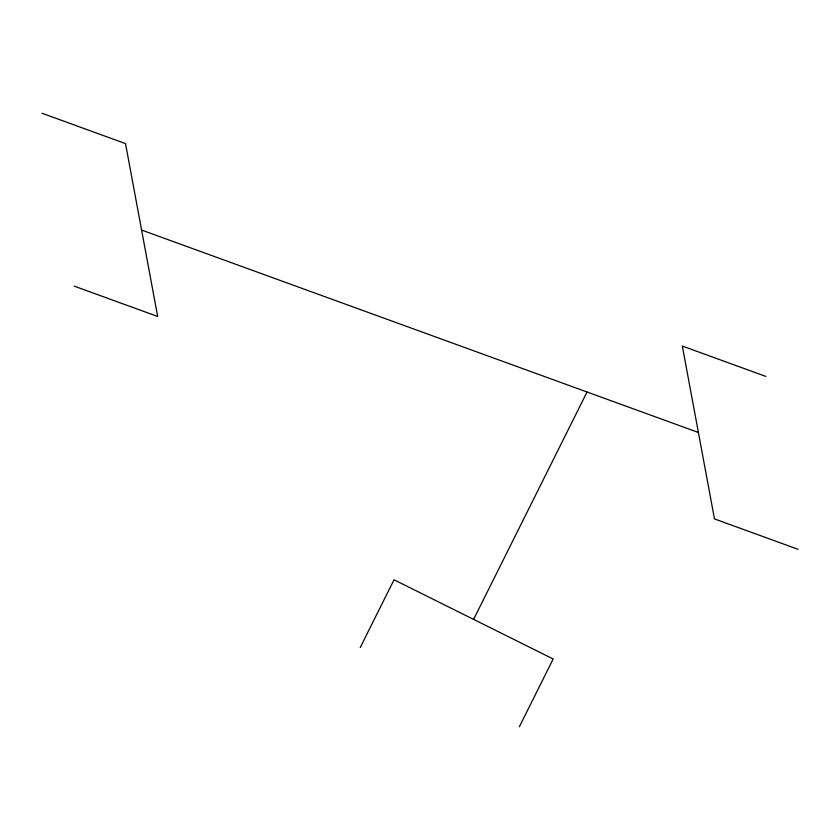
<?xml version="1.0" encoding="UTF-8"?>
<svg xmlns="http://www.w3.org/2000/svg" width="840" height="840" viewBox="0 0 840 840"><rect width="100%" height="100%" fill="white"/><g stroke="black" fill="none" stroke-linecap="round" stroke-linejoin="round"><path stroke-width="1.26" d="M360.224 647.556L394.034 579.789L553.172 658.99L519.361 726.758M473.603 619.395L587.045 391.997M42 113.242L125.517 143.609L157.678 316.481L74.162 286.115M765.839 376.415L682.322 346.048L714.483 518.92L798 549.287M141.603 230.044L698.397 432.485"/></g></svg>
